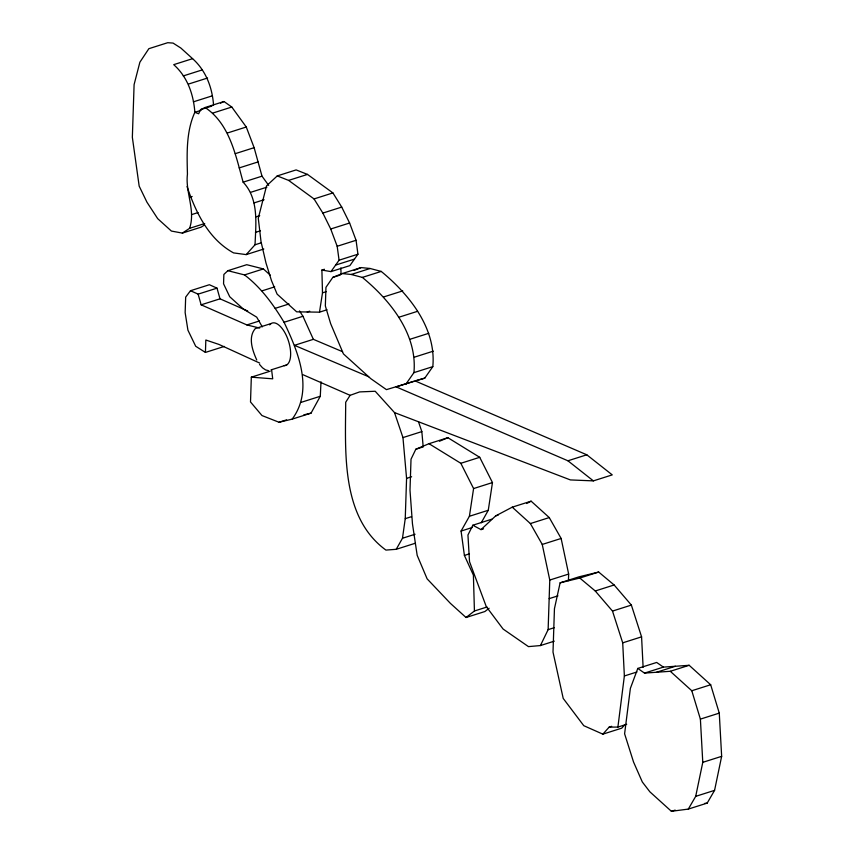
<?xml version="1.0" encoding="UTF-8"?>
<svg xmlns="http://www.w3.org/2000/svg" width="854" height="854" viewBox="0 0 854 854"><rect width="100%" height="100%" fill="white"/><g stroke="black" fill="none" stroke-linecap="round" stroke-linejoin="round"><path stroke-width="1.28" d="M192.588 58.67L180.856 48.048L173.074 43.084L167.736 42.7L148.852 48.689L139.875 62.225L134.099 84.61L132.349 137.302L139.17 186.119L146.941 202.184L157.702 218.667L171.398 231.06L182.35 233.099L189.599 228.328C195.769 210.148 185.158 192.385 187.442 174.152C186.909 153.517 186.108 131.42 194.861 112.301C193.495 94.324 187.517 76.903 173.714 64.658L192.588 58.67C205.963 70.636 212.23 87.428 213.553 105.01M224.303 346.425L205.419 352.424L205.835 340.02L218.976 344.44L259.701 363.078M187.037 186.556C195.844 212.475 208.515 239.12 233.558 252.901L246.187 254.609L255.026 244.778C255.88 223.759 258.997 198.886 243.134 182.169C235.683 155.535 229.779 123.894 205.099 107.508L200.498 109.675L198.651 113.774L194.861 112.301L201.149 110.305M270.206 371.18L251.332 377.169L250.51 401.967L261.975 415.546L279.023 422.26L292.164 419.133L311.037 413.144L320.282 396.277L321.019 381.813M396.224 549.303L402.48 538.255L405.244 518.656L406.579 478.368L402.96 437.59L394.505 412.589L375.216 391.26L359.63 391.911L350.119 395.327L345.699 402.245C345.475 451.83 340.778 517.129 385.923 550.083L396.224 549.303L415.097 543.315M405.896 384.14L413.923 372.643C417.585 334.309 390.321 300.394 362.352 277.411L351.229 274.476L342.187 273.568L332.804 277.39L325.961 287.328L325.342 305.924L330.647 323.666L343.436 353.898L370.807 378.674L386.435 389.637L424.769 378.141L432.807 366.644C436.469 328.31 409.205 294.395 381.226 271.423L370.113 268.487L361.071 267.58L342.187 273.568M540.433 645.56L548.129 629.644L549.773 580.047L542.247 544.446L530.377 523.566L512.251 507.159L495.651 515.912L481.005 529.619L472.838 525.221L467.949 535.01L469.519 561.676L486.278 606.607L503.081 629.024L528.466 646.617L540.433 645.56L554.278 641.162M568.433 580.699L568.657 574.059L561.131 538.458L549.261 517.577L531.124 501.17L512.251 507.159M292.164 419.133C314.037 389.712 298.035 351.56 284.062 322.278C273.333 304.547 261.132 287.584 244.5 274.913L227.858 270.697L223.865 274.454L223.556 283.795L229.715 296.722L243.401 309.105L256.702 317.154L262.285 326.858M602.86 734.152L609.158 727.117L617.901 727.085L624.37 675.973L622.705 642.838L612.499 611.08L595.259 590.979L579.802 578.041L560.117 582.823L554.449 608.699L553.008 652.093L563.213 698.423L583.773 725.686L602.86 734.152L621.744 728.163L624.893 724.64M466.038 617.506L474.429 610.994L473.394 575.116L464.405 555.442L461.075 531.06L469.401 516.275L473.586 488.563L460.829 463.295L428.996 443.696L415.823 449.236L411.02 459.196L409.995 490.196L412.461 523.844L417.179 555.356L427.128 578.852L450.389 603.351L466.038 617.506L484.912 611.517L489.107 608.261M481.24 522.797L488.274 510.276L492.47 482.563L479.713 457.306L447.88 437.707L428.996 443.696M321.894 270.067L330.989 271.604L349.873 265.615L357.943 254.204L356.065 240.284L349.606 223.011L341.728 207.084L332.911 192.929L307.493 174.408L296.124 169.914L277.251 175.913L266.565 185.82L258.282 218.229L261.014 241.543L265.978 262.957L271.497 280.646L277.112 294.128L296.669 311.827L319.492 312.169L322.492 292.847L321.894 270.067L324.413 269.266M688.313 809.09L695.7 796.355L702.778 762.334L700.387 719.121L691.793 690.747L670.283 671.287L644.514 673.101L637.789 668.436L630.369 688.388L624.605 733.799L633.561 762.067L642.325 781.986L649.883 791.829L671.393 811.3L688.313 809.09L707.187 803.102L714.574 790.366L721.651 756.345L719.271 713.122L710.677 684.759L689.167 665.298L663.398 667.113L644.514 673.101M330.989 271.604L339.07 260.203L357.943 254.204M247.713 311.005L220.012 298.825L217.012 288.15L209.379 284.724L190.495 290.723L185.67 297.117L185.147 312.617L187.923 330.178L195.694 346.254L205.419 352.424M204.33 225.072L201.224 227.111L182.35 233.099M526.704 503.497L531.124 501.17M220.524 103.142L223.983 101.519L231.797 107.038L246.272 127.011L254.129 147.678L262.007 176.18L268.679 185.361M439.49 441.23L447.88 437.707M354.026 270.44L361.071 267.58M183.268 75.931L202.152 69.943M188.713 84.002L207.586 78.013M193.388 101.84L212.272 95.851M205.099 107.508L223.983 101.519M200.498 109.675L211.824 106.077M212.913 113.027L231.797 107.038M227.399 133.01L246.272 127.011M235.245 153.667L254.129 147.678M239.184 167.918L258.068 161.929M189.631 197.263L192.15 196.463M243.134 182.169L262.007 176.18M250.542 192.363L266.907 187.175M277.251 175.913L288.62 180.397L307.493 174.408M191.776 214.567L198.064 212.571M253.99 202.932L264.057 199.74M189.599 228.328L204.704 223.534M255.944 216.884L259.723 215.688M288.62 180.397L314.037 198.929L332.911 192.929M255.431 232.384L260.47 230.783M314.037 198.929L322.855 213.073L341.728 207.084M255.026 244.778L261.313 242.782M246.187 254.609L263.811 249.016M322.855 213.073L330.722 229L349.606 223.011M227.858 270.697L246.731 264.697L263.384 268.925L270.227 275.116M244.5 274.913L263.384 268.925M339.07 260.203L337.181 246.272L356.065 240.284M190.495 290.723L198.128 294.139L217.012 288.15M198.128 294.139L201.138 304.825L220.012 298.825M335.601 265.092L354.485 259.093M262.103 290.84L274.689 286.848M332.804 277.39L340.351 274.999M351.229 274.476L370.113 268.487M362.352 277.411L381.226 271.423M322.492 292.847L326.271 291.652M275.148 308.369L288.994 303.971M201.138 304.825L246.902 324.936L259.488 320.944M307.205 311.988L309.724 311.187M271.049 323.57L255.314 328.566C247.735 337.298 252.57 350.674 256.755 360.004M284.062 322.278L302.946 316.279L313.354 339.326L342.55 351.699M319.492 312.169L327.039 309.767M383.862 296.882L402.746 290.894M313.354 339.326L294.47 345.326L368.682 376.753M398.679 317.304L417.563 311.304M271.017 369.899L286.752 364.904M409.909 339.294L428.793 333.306M414.446 357.143L433.32 351.154M301.398 402.266L320.282 396.277M413.923 372.643L432.807 366.644M279.023 422.26L286.57 419.858M413.784 381.3L396.16 386.883L567.921 460.786L593.37 480.877L612.254 474.888L586.794 454.798L415.044 380.895L424.769 378.141M402.96 437.59L421.833 431.601L418.449 421.598M415.823 449.236L423.37 446.834M406.579 478.368L411.617 476.767M460.829 463.295L479.713 457.306M473.586 488.563L492.47 482.563M567.921 460.786L586.794 454.798M405.244 518.656L411.543 516.659M469.401 516.275L488.274 510.276M402.48 538.255L415.065 534.262M495.651 515.912L498.17 515.111M472.838 525.221L491.723 519.221M461.075 531.06L472.401 527.462M481.005 529.619L483.524 528.829M530.377 523.566L549.261 517.577M464.405 555.442L469.433 553.84M542.247 544.446L561.131 538.458M549.773 580.047L568.657 574.059M560.117 582.823L579.001 576.834L598.675 572.041L614.143 584.979L631.373 605.091L641.578 636.849L643.115 667.326M474.429 610.994L487.015 607.002M579.802 578.041L598.675 572.041M549.154 598.643L557.961 595.846M595.259 590.979L614.143 584.979M548.129 629.644L554.417 627.647M612.499 611.08L631.373 605.091M622.705 642.838L641.578 636.849M637.789 668.436L656.673 662.448L663.398 667.113M624.37 675.973L636.956 671.981M656.545 672.258L675.418 666.259M670.283 671.287L689.167 665.298M691.793 690.747L710.677 684.759M609.158 727.117L611.677 726.316M617.901 727.085L626.708 724.288M700.387 719.121L719.271 713.122M702.778 762.334L721.651 756.345M695.7 796.355L714.574 790.366M671.393 811.3L675.172 810.104M303.875 414.841L311.037 413.144M704.582 803.443L707.187 803.102M593.37 480.877L570.397 479.927L394.505 412.589M251.332 377.169L272.714 378.824L271.593 369.739M246.902 324.936L259.691 328.075M268.487 370.647L265.594 369.931L262.53 367.818L259.52 364.423M302.818 374.65L350.119 395.327M299.519 310.931L302.946 316.279M330.722 229L337.181 246.272M421.833 431.601L423.125 446.066M340.874 267.868L341.045 274.198M269.65 324.862A22.236 10.109 72.4 0 1 287.979 339.529A22.236 10.109 72.4 0 1 284.211 365.651"/></g></svg>
